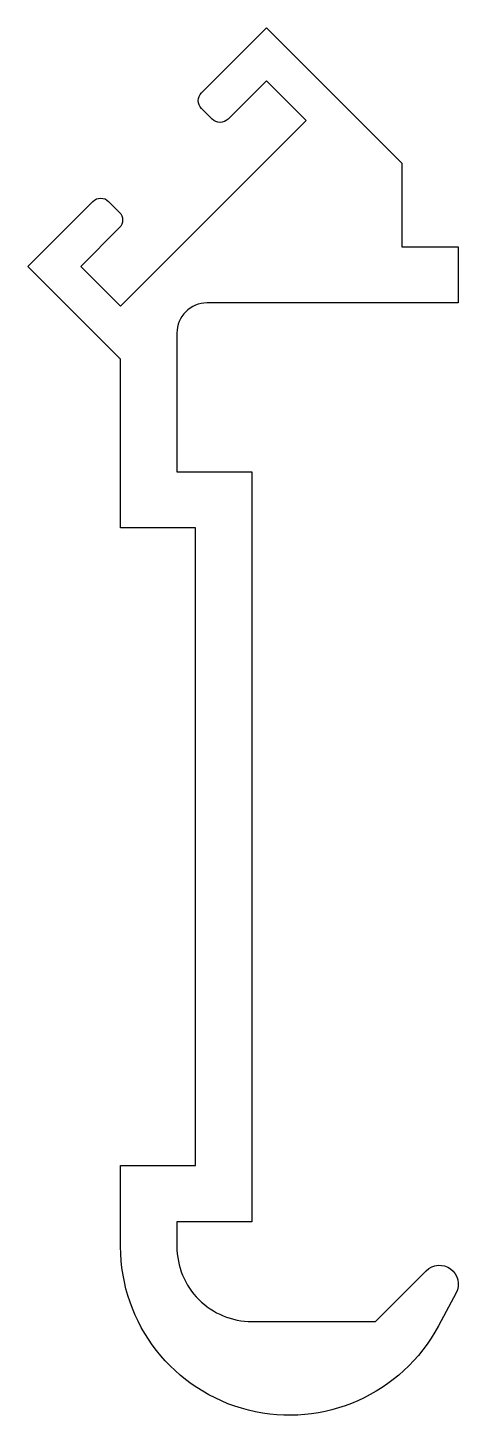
# Model space of a CAD drawing. Extents: x -638.3 to -626.8, y 68.5 to 105.5.
import ezdxf

# ---------------------------------------------------------------- set-up
doc = ezdxf.new("R2010")
doc.units = 0
doc.layers.add('ANA', color=220, linetype='CONTINUOUS')

msp = doc.modelspace()

# ---------------------------------------------------------------- linework, layer by layer
at = {"layer": 'ANA', "color": 0}
msp.add_lwpolyline([(-633.621, 103.354, -0.414214), (-633.621, 103.778), (-631.888, 105.51), (-628.277, 101.899), (-628.277, 99.671), (-626.777, 99.671), (-626.777, 98.171), (-633.477, 98.171, 0.414214), (-634.277, 97.371), (-634.277, 93.671), (-632.277, 93.671), (-632.277, 73.671), (-634.277, 73.671), (-634.277, 73.011, 0.414214), (-632.277, 71.011), (-628.984, 71.011), (-627.631, 72.365, -0.862206), (-626.836, 71.776), (-627.307, 70.894, -0.780776), (-635.777, 73.011), (-635.777, 75.171), (-633.777, 75.171), (-633.777, 92.171), (-635.777, 92.171), (-635.777, 96.671), (-638.252, 99.146), (-636.52, 100.879, -0.414214), (-636.096, 100.879), (-635.813, 100.596, -0.414214), (-635.813, 100.172), (-636.838, 99.146), (-635.777, 98.086), (-630.828, 103.035), (-631.888, 104.096), (-632.914, 103.071, -0.414214), (-633.338, 103.071)], format="xyb", close=True, dxfattribs=at)

doc.saveas('drawing.dxf')
